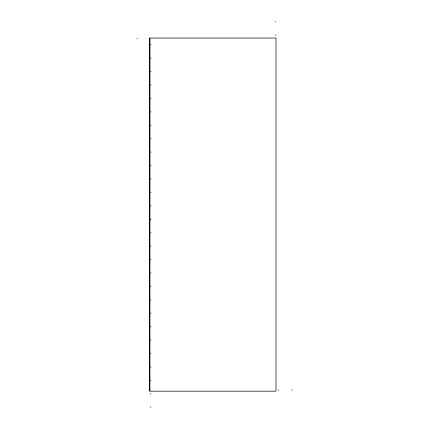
<?xml version="1.0" encoding="UTF-8"?>
<svg xmlns="http://www.w3.org/2000/svg" width="429" height="429" viewBox="0 0 429 429"><rect width="100%" height="100%" fill="white"/><g stroke="black" fill="none" stroke-linecap="round" stroke-linejoin="round"><path stroke-width="0.64" d="M149.796 391.168L149.828 38.047L276.008 38.047L276.008 391.168L149.796 391.168L149.828 37.993M136.824 38.696L137.414 38.696M150.804 44.359L150.831 45.029M149.828 218.629L149.828 220.495M278.158 390.015L278.748 390.015M291.586 390.015L292.176 390.015M275.273 21.45L275.273 22.008M275.273 34.878L275.273 35.435M150.804 57.786L150.804 58.457M150.804 71.214L150.804 71.884M150.804 84.642L150.804 85.312M150.804 98.064L150.804 98.74M150.804 111.492L150.804 112.162M150.804 124.919L150.804 125.59M150.804 138.347L150.804 139.017M150.804 151.775L150.804 152.445M150.804 165.197L150.804 165.873M150.804 178.625L150.804 179.295M150.804 192.053L150.804 192.723M150.804 205.48L150.804 206.151M150.804 218.908L150.804 219.578M150.804 232.33L150.804 233.006M150.804 245.758L150.804 246.428M150.804 259.186L150.804 259.856M150.804 272.613L150.804 273.284M150.804 286.041L150.804 286.711M150.804 299.463L150.804 300.139M150.804 312.891L150.804 313.561M150.804 326.319L150.804 326.989M150.804 339.747L150.804 340.417M150.804 353.174L150.804 353.845M150.804 366.597L150.804 367.272M150.804 380.024L150.804 380.695M150.804 393.452L150.804 394.122M150.804 406.88L150.804 407.55"/></g></svg>
